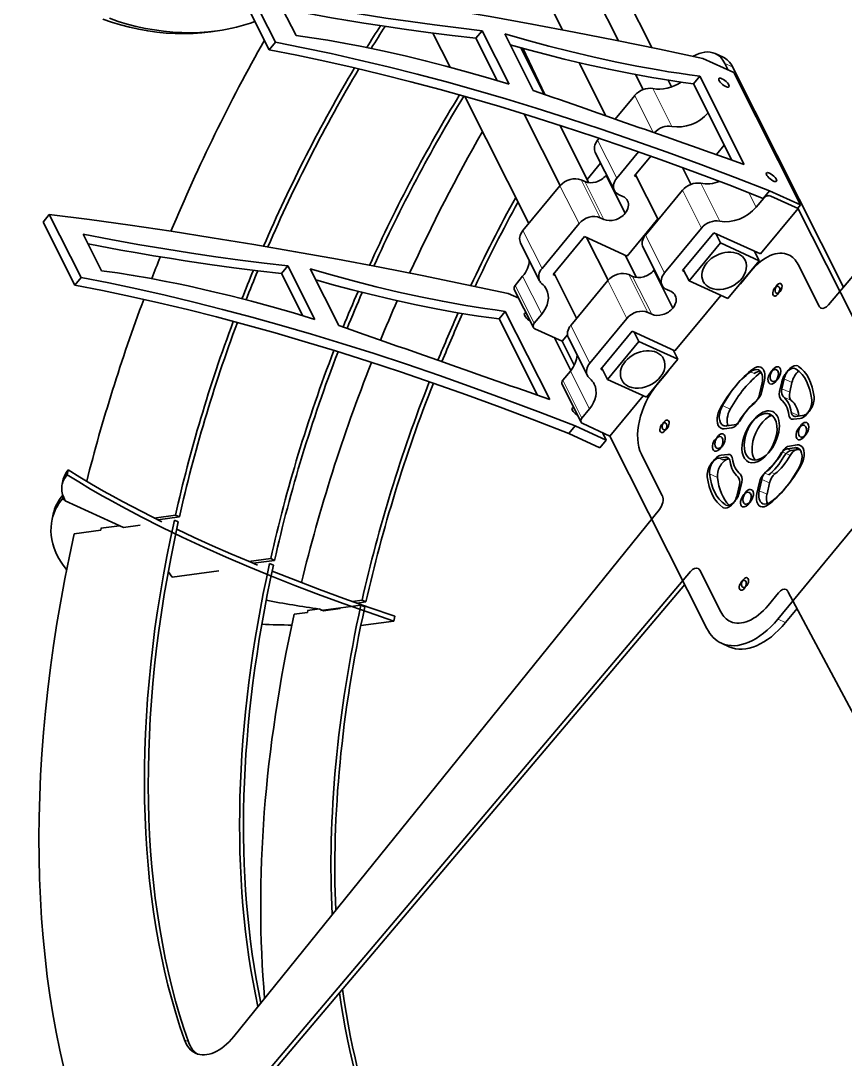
# Model space of a CAD drawing. Extents: x 95 to 1141, y 12 to 831.
# Drawn here: x 210 to 262.4, y 151.6 to 217.7 of the extents above; entities that cross this region are included whole.
import ezdxf

# ---------------------------------------------------------------- set-up
doc = ezdxf.new("R2010")
doc.units = 0

msp = doc.modelspace()

# ---------------------------------------------------------------- linework, layer by layer
at = {"color": 7, "lineweight": 35}
for p, q in [((231.229, 249.711), (248.029, 216.38)), ((229.235, 247.298), (244.467, 217.077)), ((234.723, 246.556), (250.151, 215.948)), ((261.38, 199.581), (288.932, 232.143)), ((250.624, 186.568), (223.555, 153.048)), ((252.611, 182.626), (225.059, 150.065)), ((252.244, 181.788), (225.306, 149.952)), ((258.804, 181.363), (272.072, 156.451))]:
    msp.add_line(p, q, dxfattribs=at)
at = {"color": 7, "lineweight": 35, "ltscale": 0.112246}
for p, q in [((226.207, 216.29), (224.186, 220.299)), ((225.808, 215.807), (223.787, 219.816)), ((213.443, 200.847), (211.422, 204.857)), ((213.842, 201.33), (211.821, 205.339))]:
    msp.add_line(p, q, dxfattribs=at)
at = {"color": 7, "lineweight": 35, "ltscale": 0.065008}
for p, q in [((227.514, 216.718), (226.344, 219.04)), ((215.149, 201.759), (213.979, 204.081))]:
    msp.add_line(p, q, dxfattribs=at)
at = {"color": 7, "lineweight": 35, "ltscale": 0.010733}
msp.add_line((222.086, 216.959), (222.511, 217.018), dxfattribs=at)
at = {"color": 7, "lineweight": 35, "ltscale": 0.060603}
msp.add_line((236.223, 216.871), (237.315, 214.706), dxfattribs=at)
at = {"color": 7, "lineweight": 35, "ltscale": 0.015652}
for p, q in [((239.355, 217.028), (238.956, 216.545)), ((226.207, 216.29), (225.808, 215.807)), ((253.192, 214.133), (252.793, 213.65)), ((211.821, 205.339), (211.422, 204.857)), ((226.99, 202.068), (226.591, 201.585)), ((213.842, 201.33), (213.443, 200.847)), ((240.826, 199.173), (240.428, 198.691)), ((245.262, 191.885), (244.863, 191.403)), ((247.239, 190.983), (246.841, 190.501))]:
    msp.add_line(p, q, dxfattribs=at)
at = {"color": 7, "lineweight": 35, "ltscale": 0.095409}
for p, q in [((241.073, 213.62), (239.355, 217.028)), ((228.708, 198.66), (226.99, 202.068))]:
    msp.add_line(p, q, dxfattribs=at)
at = {"color": 7, "lineweight": 35, "ltscale": 0.101021}
for p, q in [((242.604, 213.226), (240.786, 216.834)), ((230.239, 198.266), (228.42, 201.874))]:
    msp.add_line(p, q, dxfattribs=at)
at = {"color": 7, "lineweight": 35, "ltscale": 0.075415}
for p, q in [((240.314, 213.852), (238.956, 216.545)), ((227.949, 198.892), (226.591, 201.585))]:
    msp.add_line(p, q, dxfattribs=at)
at = {"color": 7, "lineweight": 35, "ltscale": 0.082906}
msp.add_line((241.805, 215.946), (243.297, 212.984), dxfattribs=at)
at = {"color": 7, "lineweight": 35, "ltscale": 0.08138}
msp.add_line((243.332, 212.972), (241.931, 215.911), dxfattribs=at)
at = {"color": 7, "lineweight": 35, "ltscale": 0.013586}
for p, q in [((254.181, 215.569), (254.676, 215.344)), ((254.572, 178.06), (255.066, 177.834))]:
    msp.add_line(p, q, dxfattribs=at)
at = {"color": 7, "lineweight": 35, "ltscale": 0.0946}
msp.add_line((245.518, 214.992), (247.221, 211.613), dxfattribs=at)
at = {"color": 7, "lineweight": 35, "ltscale": 0.054343}
for p, q in [((255.361, 214.363), (253.383, 215.265)), ((257.627, 206.845), (259.605, 205.943)), ((245.262, 191.885), (247.239, 190.983)), ((244.863, 191.403), (246.841, 190.501))]:
    msp.add_line(p, q, dxfattribs=at)
at = {"color": 7, "lineweight": 13, "ltscale": 0.013586}
for p, q in [((254.793, 214.949), (255.287, 214.723)), ((258.422, 194.249), (258.917, 194.023)), ((258.522, 193.73), (259.017, 193.504)), ((254.64, 193.175), (255.135, 192.95)), ((259.012, 192.758), (259.506, 192.533)), ((253.821, 188.828), (254.315, 188.602)), ((257.137, 188.48), (257.632, 188.255)), ((256.977, 187.762), (257.472, 187.537)), ((258.161, 179.602), (258.656, 179.377))]:
    msp.add_line(p, q, dxfattribs=at)
at = {"color": 7, "lineweight": 35, "ltscale": 0.011884}
msp.add_line((255.007, 214.524), (254.793, 214.949), dxfattribs=at)
at = {"color": 7, "lineweight": 35, "ltscale": 0.392001}
msp.add_line((262.345, 200.721), (255.287, 214.723), dxfattribs=at)
at = {"color": 7, "lineweight": 35, "ltscale": 0.026666}
msp.add_line((249.11, 214.234), (249.591, 213.282), dxfattribs=at)
at = {"color": 7, "lineweight": 35, "ltscale": 0.157145}
msp.add_line((256.021, 208.52), (253.192, 214.133), dxfattribs=at)
at = {"color": 7, "lineweight": 35, "ltscale": 0.235717}
msp.add_line((259.605, 205.943), (255.361, 214.363), dxfattribs=at)
at = {"color": 7, "lineweight": 35, "ltscale": 0.011827}
msp.add_line((251.194, 213.878), (251.407, 213.456), dxfattribs=at)
at = {"color": 7, "lineweight": 35, "ltscale": 0.000924492}
msp.add_line((251.235, 213.872), (251.212, 213.843), dxfattribs=at)
at = {"color": 7, "lineweight": 35, "ltscale": 0.135923}
for p, q in [((255.24, 208.795), (252.793, 213.65)), ((242.875, 193.836), (240.428, 198.691))]:
    msp.add_line(p, q, dxfattribs=at)
at = {"color": 7, "lineweight": 35, "ltscale": 0.226258}
msp.add_line((238.253, 212.845), (242.326, 204.764), dxfattribs=at)
at = {"color": 7, "lineweight": 35, "ltscale": 0.048635}
msp.add_line((247.815, 211.404), (249.055, 212.904), dxfattribs=at)
at = {"color": 7, "lineweight": 13, "ltscale": 0.065761}
msp.add_line((249.055, 212.904), (250.238, 210.555), dxfattribs=at)
at = {"color": 7, "lineweight": 13, "ltscale": 0.067348}
for p, q in [((250.215, 213.347), (251.427, 210.941)), ((245.641, 207.538), (246.853, 205.133)), ((245.888, 207.426), (247.101, 205.02)), ((252.093, 206.876), (253.305, 204.471)), ((253.253, 207.319), (254.465, 204.914)), ((241.949, 204.308), (243.162, 201.902)), ((248.679, 201.511), (249.891, 199.105)), ((247.343, 201.131), (248.556, 198.725)), ((248.926, 201.398), (250.139, 198.993)), ((241.449, 200.82), (242.661, 198.414)), ((244.987, 198.28), (246.2, 195.875)), ((244.968, 195.374), (246.18, 192.969)), ((244.487, 194.792), (245.699, 192.387))]:
    msp.add_line(p, q, dxfattribs=at)
at = {"color": 7, "lineweight": 35, "ltscale": 0.127438}
msp.add_line((242.026, 211.728), (244.321, 207.176), dxfattribs=at)
at = {"color": 7, "lineweight": 35, "ltscale": 0.102348}
msp.add_line((244.29, 211.014), (246.133, 207.358), dxfattribs=at)
at = {"color": 7, "lineweight": 35, "ltscale": 0.004212}
msp.add_line((246.699, 210.054), (246.806, 210.184), dxfattribs=at)
at = {"color": 7, "lineweight": 13, "ltscale": 0.067347}
for p, q in [((246.699, 210.054), (247.911, 207.648)), ((244.305, 207.158), (245.518, 204.753)), ((249.737, 204.026), (250.949, 201.621)), ((241.93, 201.402), (243.142, 198.996))]:
    msp.add_line(p, q, dxfattribs=at)
at = {"color": 7, "lineweight": 35, "ltscale": 0.019786}
msp.add_line((254.253, 209.143), (254.757, 209.753), dxfattribs=at)
at = {"color": 7, "lineweight": 35, "ltscale": 0.067347}
for p, q in [((246.552, 209.271), (247.764, 206.865)), ((247.233, 207.817), (248.445, 205.411)), ((250.271, 201.789), (251.483, 199.384)), ((244.436, 194.529), (245.649, 192.124))]:
    msp.add_line(p, q, dxfattribs=at)
at = {"color": 7, "lineweight": 35, "ltscale": 0.05438}
msp.add_line((247.911, 207.648), (249.297, 209.325), dxfattribs=at)
at = {"color": 7, "lineweight": 35, "ltscale": 0.040622}
msp.add_line((250.087, 209.045), (249.052, 207.792), dxfattribs=at)
at = {"color": 7, "lineweight": 35, "ltscale": 0.033707}
msp.add_line((246.026, 207.57), (246.885, 208.609), dxfattribs=at)
at = {"color": 7, "lineweight": 35, "ltscale": 0.029809}
msp.add_line((252.092, 208.319), (252.629, 207.254), dxfattribs=at)
at = {"color": 7, "lineweight": 35, "ltscale": 0.006793}
for p, q in [((245.641, 207.538), (245.888, 207.426)), ((248.059, 206.591), (248.306, 206.479)), ((246.853, 205.133), (247.101, 205.02)), ((248.679, 201.511), (248.926, 201.398)), ((251.097, 200.564), (251.344, 200.451)), ((249.891, 199.105), (250.139, 198.993)), ((219.778, 185.896), (220.025, 185.783)), ((219.847, 186.209), (220.095, 186.096)), ((225.835, 183.135), (226.082, 183.022)), ((225.905, 183.447), (226.152, 183.334)), ((231.645, 180.486), (231.892, 180.373)), ((231.715, 180.798), (231.962, 180.686)), ((229.266, 180.125), (229.019, 180.238))]:
    msp.add_line(p, q, dxfattribs=at)
at = {"color": 7, "lineweight": 35, "ltscale": 0.003396}
for p, q in [((249.175, 207.736), (249.052, 207.792)), ((243.866, 201.519), (243.99, 201.463)), ((252.213, 201.709), (252.09, 201.765)), ((246.904, 195.492), (247.028, 195.435))]:
    msp.add_line(p, q, dxfattribs=at)
at = {"color": 7, "lineweight": 35, "ltscale": 0.079913}
for p, q in [((249.111, 207.864), (250.549, 205.01)), ((243.925, 201.591), (245.364, 198.736))]:
    msp.add_line(p, q, dxfattribs=at)
at = {"color": 7, "lineweight": 35, "ltscale": 0.000402785}
msp.add_line((254.438, 207.443), (254.445, 207.428), dxfattribs=at)
at = {"color": 7, "lineweight": 35, "ltscale": 0.092447}
for p, q in [((244.305, 207.158), (241.949, 204.308)), ((245.518, 204.753), (243.162, 201.902)), ((250.949, 201.621), (253.305, 204.471)), ((247.343, 201.131), (244.987, 198.28)), ((248.556, 198.725), (246.2, 195.875))]:
    msp.add_line(p, q, dxfattribs=at)
at = {"color": 7, "lineweight": 35, "ltscale": 0.092448}
msp.add_line((249.737, 204.026), (252.093, 206.876), dxfattribs=at)
at = {"color": 7, "lineweight": 35, "ltscale": 0.015653}
msp.add_line((257.627, 206.845), (257.228, 206.362), dxfattribs=at)
at = {"color": 7, "lineweight": 13, "ltscale": 0.025698}
msp.add_line((256.323, 206.717), (256.786, 205.799), dxfattribs=at)
at = {"color": 7, "lineweight": 35, "ltscale": 0.018878}
for p, q in [((257.267, 206.381), (256.786, 205.799)), ((241.449, 200.82), (241.93, 201.402)), ((242.661, 198.414), (243.142, 198.996)), ((244.487, 194.792), (244.968, 195.374)), ((245.699, 192.387), (246.18, 192.969))]:
    msp.add_line(p, q, dxfattribs=at)
at = {"color": 7, "lineweight": 35, "ltscale": 0.04755}
for p, q in [((259.444, 205.721), (257.714, 206.51)), ((244.44, 197.271), (242.709, 198.06)), ((247.478, 191.244), (245.747, 192.033))]:
    msp.add_line(p, q, dxfattribs=at)
at = {"color": 7, "lineweight": 35, "ltscale": 0.093913}
msp.add_line((257.051, 202.825), (259.444, 205.721), dxfattribs=at)
at = {"color": 7, "lineweight": 35, "ltscale": 0.006647}
msp.add_line((259.605, 205.943), (259.435, 205.738), dxfattribs=at)
at = {"color": 7, "lineweight": 35, "ltscale": 0.000492692}
msp.add_line((259.435, 205.738), (259.444, 205.721), dxfattribs=at)
at = {"color": 7, "lineweight": 35, "ltscale": 0.343542}
msp.add_line((265.62, 193.467), (259.435, 205.738), dxfattribs=at)
at = {"color": 7, "lineweight": 35, "ltscale": 0.01387}
msp.add_line((250.529, 205.05), (250.176, 204.622), dxfattribs=at)
at = {"color": 7, "lineweight": 35, "ltscale": 0.062609}
for p, q in [((248.58, 202.692), (250.176, 204.622)), ((251.618, 196.665), (253.214, 198.595))]:
    msp.add_line(p, q, dxfattribs=at)
at = {"color": 7, "lineweight": 35, "ltscale": 0.078261}
for p, q in [((254.084, 204.178), (252.09, 201.765)), ((243.866, 201.519), (245.861, 203.932)), ((252.515, 201.109), (254.51, 203.522)), ((256.982, 202.395), (254.988, 199.982)), ((246.904, 195.492), (248.899, 197.904)), ((247.33, 194.836), (249.324, 197.249)), ((251.797, 196.122), (249.802, 193.709))]:
    msp.add_line(p, q, dxfattribs=at)
at = {"color": 7, "lineweight": 35, "ltscale": 0.081515}
msp.add_line((254.084, 204.178), (257.051, 202.825), dxfattribs=at)
at = {"color": 7, "lineweight": 35, "ltscale": 0.067348}
for p, q in [((241.798, 203.52), (243.011, 201.114)), ((249.59, 203.243), (250.802, 200.838)), ((241.398, 200.557), (242.611, 198.151)), ((244.836, 197.492), (246.049, 195.087))]:
    msp.add_line(p, q, dxfattribs=at)
at = {"color": 7, "lineweight": 35, "ltscale": 0.074722}
for p, q in [((248.58, 202.692), (245.861, 203.932)), ((251.618, 196.665), (248.899, 197.904))]:
    msp.add_line(p, q, dxfattribs=at)
at = {"color": 7, "lineweight": 35, "ltscale": 0.076343}
msp.add_line((245.984, 203.876), (247.359, 201.149), dxfattribs=at)
at = {"color": 7, "lineweight": 35, "ltscale": 0.016779}
for p, q in [((254.208, 204.122), (254.51, 203.522)), ((249.022, 197.848), (249.324, 197.249)), ((251.495, 196.721), (251.797, 196.122))]:
    msp.add_line(p, q, dxfattribs=at)
at = {"color": 7, "lineweight": 35, "ltscale": 0.067929}
for p, q in [((256.982, 202.395), (254.51, 203.522)), ((252.515, 201.109), (254.988, 199.982)), ((251.797, 196.122), (249.324, 197.249)), ((247.33, 194.836), (249.802, 193.709))]:
    msp.add_line(p, q, dxfattribs=at)
at = {"color": 7, "lineweight": 35, "ltscale": 0.016778}
msp.add_line((256.68, 202.994), (256.982, 202.395), dxfattribs=at)
at = {"color": 7, "lineweight": 35, "ltscale": 0.039687}
msp.add_line((248.457, 202.748), (249.171, 201.331), dxfattribs=at)
at = {"color": 7, "lineweight": 35, "ltscale": 0.073906}
for p, q in [((260.786, 199.508), (259.455, 202.147)), ((250.814, 187.443), (249.483, 190.083)), ((253.205, 182.7), (254.535, 180.06))]:
    msp.add_line(p, q, dxfattribs=at)
at = {"color": 7, "lineweight": 35, "ltscale": 0.02036}
for p, q in [((252.149, 201.837), (252.515, 201.109)), ((246.963, 195.563), (247.33, 194.836))]:
    msp.add_line(p, q, dxfattribs=at)
at = {"color": 7, "lineweight": 35, "ltscale": 0.026164}
for p, q in [((255.784, 200.933), (256.45, 201.739)), ((251.134, 195.307), (250.467, 194.501)), ((258.207, 181.275), (257.54, 180.468))]:
    msp.add_line(p, q, dxfattribs=at)
at = {"color": 7, "lineweight": 35, "ltscale": 0.018109}
msp.add_line((241.677, 200.004), (241.018, 200.305), dxfattribs=at)
at = {"color": 7, "lineweight": 35, "ltscale": 0.051734}
msp.add_line((254.532, 200.19), (253.214, 198.595), dxfattribs=at)
at = {"color": 7, "lineweight": 35, "ltscale": 0.157144}
msp.add_line((243.656, 193.56), (240.826, 199.173), dxfattribs=at)
at = {"color": 7, "lineweight": 35, "ltscale": 0.01335}
msp.add_line((244.78, 197.683), (244.44, 197.271), dxfattribs=at)
at = {"color": 7, "lineweight": 35, "ltscale": 0.057972}
msp.add_line((245.004, 195.419), (243.96, 197.49), dxfattribs=at)
at = {"color": 7, "lineweight": 35, "ltscale": 0.042852}
msp.add_line((245.211, 195.74), (244.44, 197.271), dxfattribs=at)
at = {"color": 7, "lineweight": 13, "ltscale": 0.006793}
for p, q in [((256.414, 195.324), (256.661, 195.211)), ((259.237, 190.499), (259.484, 190.387)), ((254.402, 189.842), (254.649, 189.73)), ((257.335, 188.886), (257.582, 188.773))]:
    msp.add_line(p, q, dxfattribs=at)
at = {"color": 7, "lineweight": 13, "ltscale": 0.004114}
msp.add_line((256.905, 195.341), (257.055, 195.273), dxfattribs=at)
at = {"color": 7, "lineweight": 35, "ltscale": 0.018397}
for p, q in [((257.16, 194.619), (257, 193.901)), ((257.307, 194.794), (257.147, 194.076)), ((256.99, 188.306), (256.83, 187.588)), ((256.977, 187.762), (257.137, 188.48)), ((257.472, 187.537), (257.632, 188.255))]:
    msp.add_line(p, q, dxfattribs=at)
at = {"color": 7, "lineweight": 35, "ltscale": 0.015936}
for p, q in [((258.275, 194.074), (258.414, 194.697)), ((258.422, 194.249), (258.561, 194.871)), ((258.917, 194.023), (259.055, 194.646)), ((255.862, 188.307), (255.724, 187.685)), ((255.715, 188.133), (255.577, 187.511))]:
    msp.add_line(p, q, dxfattribs=at)
at = {"color": 7, "lineweight": 13, "ltscale": 0.013585}
for p, q in [((258.561, 194.871), (259.055, 194.646)), ((258.449, 190.229), (258.943, 190.004))]:
    msp.add_line(p, q, dxfattribs=at)
at = {"color": 7, "lineweight": 35, "ltscale": 0.083039}
msp.add_line((249.594, 193.804), (247.478, 191.244), dxfattribs=at)
at = {"color": 7, "lineweight": 35, "ltscale": 0.010678}
for p, q in [((259.589, 192.365), (259.166, 192.307)), ((259.736, 192.539), (259.313, 192.482)), ((254.402, 189.842), (254.825, 189.9)), ((254.548, 190.017), (254.972, 190.074))]:
    msp.add_line(p, q, dxfattribs=at)
at = {"color": 7, "lineweight": 35, "ltscale": 0.012326}
for p, q in [((255.242, 191.774), (254.754, 191.708)), ((255.389, 191.949), (254.901, 191.882)), ((258.895, 190.607), (259.384, 190.674)), ((259.484, 190.387), (258.996, 190.32))]:
    msp.add_line(p, q, dxfattribs=at)
at = {"color": 7, "lineweight": 35, "ltscale": 0.013402}
msp.add_line((247.239, 190.983), (246.998, 191.462), dxfattribs=at)
at = {"color": 7, "lineweight": 35, "ltscale": 0.34305}
msp.add_line((253.654, 178.99), (247.478, 191.244), dxfattribs=at)
at = {"color": 7, "lineweight": 35, "ltscale": 0.012327}
msp.add_line((259.237, 190.499), (258.748, 190.433), dxfattribs=at)
at = {"color": 7, "lineweight": 13, "ltscale": 0.006794}
msp.add_line((258.748, 190.433), (258.996, 190.32), dxfattribs=at)
at = {"color": 7, "lineweight": 35, "ltscale": 0.010579}
msp.add_line((254.649, 189.73), (255.068, 189.787), dxfattribs=at)
at = {"color": 7, "lineweight": 13, "ltscale": 0.00662}
msp.add_line((254.825, 189.9), (255.066, 189.79), dxfattribs=at)
at = {"color": 7, "lineweight": 35, "ltscale": 0.008}
for p, q in [((212.953, 188.774), (213.023, 189.086)), ((212.641, 188.181), (212.711, 188.494))]:
    msp.add_line(p, q, dxfattribs=at)
at = {"color": 7, "lineweight": 13, "ltscale": 0.005783}
msp.add_line((257.766, 188.931), (257.977, 188.835), dxfattribs=at)
at = {"color": 7, "lineweight": 35, "ltscale": 0.004661}
msp.add_line((212.663, 187.238), (212.703, 187.42), dxfattribs=at)
at = {"color": 7, "lineweight": 35, "ltscale": 0.004017}
msp.add_line((212.809, 187.172), (212.663, 187.238), dxfattribs=at)
at = {"color": 7, "lineweight": 35, "ltscale": 0.101893}
msp.add_line((216.549, 185.42), (212.84, 187.111), dxfattribs=at)
at = {"color": 7, "lineweight": 13, "ltscale": 0.002537}
msp.add_line((254.803, 186.88), (254.895, 186.838), dxfattribs=at)
at = {"color": 7, "lineweight": 35, "ltscale": 0.117391}
for p in [(264.144, 186.841), (258.161, 179.602)]:
    msp.add_line(p, (261.153, 183.222), dxfattribs=at)
at = {"color": 7, "lineweight": 35, "ltscale": 0.008001}
for p, q in [((211.997, 185.949), (212.067, 186.262)), ((233.737, 179.47), (233.806, 179.783))]:
    msp.add_line(p, q, dxfattribs=at)
at = {"color": 7, "lineweight": 35, "ltscale": 0.034063}
msp.add_line((218.497, 186.025), (219.847, 186.209), dxfattribs=at)
at = {"color": 7, "lineweight": 35, "ltscale": 0.034516}
msp.add_line((218.727, 185.91), (220.095, 186.096), dxfattribs=at)
at = {"color": 7, "lineweight": 35, "ltscale": 0.042885}
msp.add_line((213.404, 185.03), (215.103, 185.261), dxfattribs=at)
at = {"color": 7, "lineweight": 35, "ltscale": 0.030176}
msp.add_line((215.097, 185.374), (216.293, 185.537), dxfattribs=at)
at = {"color": 7, "lineweight": 35, "ltscale": 0.000792771}
msp.add_line((215.126, 185.361), (215.097, 185.374), dxfattribs=at)
at = {"color": 7, "lineweight": 35, "ltscale": 0.003015}
for p, q in [((215.103, 185.261), (215.13, 185.379)), ((228.272, 180.142), (228.246, 180.024))]:
    msp.add_line(p, q, dxfattribs=at)
at = {"color": 7, "lineweight": 35, "ltscale": 0.026803}
for p, q in [((217.611, 185.565), (216.549, 185.42)), ((230.328, 180.27), (229.266, 180.125))]:
    msp.add_line(p, q, dxfattribs=at)
at = {"color": 7, "lineweight": 35, "ltscale": 0.034916}
msp.add_line((224.521, 183.259), (225.905, 183.447), dxfattribs=at)
at = {"color": 7, "lineweight": 35, "ltscale": 0.034493}
msp.add_line((224.785, 183.149), (226.152, 183.334), dxfattribs=at)
at = {"color": 7, "lineweight": 35, "ltscale": 0.011061}
msp.add_line((219.631, 182.255), (219.388, 182.624), dxfattribs=at)
at = {"color": 7, "lineweight": 35, "ltscale": 0.075049}
msp.add_line((222.606, 182.659), (219.631, 182.255), dxfattribs=at)
at = {"color": 7, "lineweight": 35, "ltscale": 0.064328}
msp.add_line((231.645, 180.486), (229.095, 180.14), dxfattribs=at)
at = {"color": 7, "lineweight": 35, "ltscale": 0.015342}
msp.add_line((231.715, 180.798), (231.107, 180.716), dxfattribs=at)
at = {"color": 7, "lineweight": 35, "ltscale": 0.014059}
msp.add_line((231.962, 180.686), (231.405, 180.61), dxfattribs=at)
at = {"color": 7, "lineweight": 35, "ltscale": 0.021453}
msp.add_line((227.396, 179.909), (228.246, 180.024), dxfattribs=at)
at = {"color": 7, "lineweight": 35, "ltscale": 0.019212}
msp.add_line((228.238, 180.137), (229, 180.241), dxfattribs=at)
at = {"color": 7, "lineweight": 35, "ltscale": 0.000815313}
msp.add_line((228.268, 180.124), (228.238, 180.137), dxfattribs=at)
at = {"color": 7, "lineweight": 35, "ltscale": 0.00148}
msp.add_line((229.095, 180.14), (229.108, 180.197), dxfattribs=at)
at = {"color": 7, "lineweight": 35, "ltscale": 0.028792}
msp.add_line((258.656, 179.377), (259.389, 180.265), dxfattribs=at)
at = {"color": 7, "lineweight": 35, "ltscale": 0.052932}
msp.add_line((233.737, 179.47), (231.638, 179.185), dxfattribs=at)
at = {"color": 7, "lineweight": 13, "ltscale": 0.006792}
msp.add_line((220.42, 152.823), (220.667, 152.71), dxfattribs=at)
at = {"color": 7, "lineweight": 35}
for points in [[(253.383, 215.265), (250.637, 215.847), (247.912, 216.404), (245.206, 216.936), (242.521, 217.443), (239.855, 217.924), (237.193, 218.384), (234.551, 218.818), (231.929, 219.226), (229.328, 219.609), (226.747, 219.967), (224.186, 220.299)], [(239.355, 217.028), (237.849, 217.201), (236.327, 217.392), (234.79, 217.603), (233.237, 217.832), (231.541, 218.101), (229.827, 218.392), (228.094, 218.705), (226.344, 219.04)], [(238.956, 216.545), (237.45, 216.718), (235.928, 216.91), (234.391, 217.12), (232.838, 217.349), (231.826, 217.507), (230.808, 217.674), (229.779, 217.848), (228.743, 218.031), (226.657, 218.419)], [(222.086, 216.959), (221.529, 216.894), (220.966, 216.854), (220.397, 216.839), (219.823, 216.847), (219.246, 216.88), (218.667, 216.936), (218.088, 217.015), (217.508, 217.118), (216.93, 217.244), (216.354, 217.393), (215.783, 217.564), (215.217, 217.758)], [(222.511, 217.018), (221.954, 216.953), (221.391, 216.913), (220.822, 216.898), (220.248, 216.906), (219.672, 216.939), (219.093, 216.995), (218.513, 217.074), (217.933, 217.177), (217.355, 217.303), (216.779, 217.452), (216.208, 217.623), (215.642, 217.817)], [(241.073, 213.62), (239.71, 214.031), (238.367, 214.417), (237.042, 214.779), (235.736, 215.115), (234.45, 215.426), (233.014, 215.749), (232.305, 215.898), (231.603, 216.039), (230.56, 216.236), (229.531, 216.415), (228.516, 216.576), (227.514, 216.718)], [(253.192, 214.133), (252.54, 214.221), (251.882, 214.317), (251.217, 214.42), (250.547, 214.532), (249.189, 214.777), (247.808, 215.054), (246.403, 215.362), (244.975, 215.701), (243.6, 216.051), (242.203, 216.429), (240.786, 216.834)], [(257.627, 206.845), (255.439, 207.696), (253.273, 208.513), (251.131, 209.296), (249.012, 210.047), (246.916, 210.763), (244.843, 211.447), (242.793, 212.097), (240.867, 212.683), (238.961, 213.24), (237.077, 213.766), (235.213, 214.262), (233.371, 214.728), (231.549, 215.163), (229.747, 215.569), (227.967, 215.944), (226.207, 216.29)], [(252.793, 213.65), (252.141, 213.738), (251.483, 213.834), (250.818, 213.938), (250.148, 214.049), (248.79, 214.295), (247.409, 214.572), (246.004, 214.88), (244.576, 215.218), (243.445, 215.505), (242.299, 215.81), (241.139, 216.134)], [(257.228, 206.362), (255.04, 207.213), (252.874, 208.03), (250.732, 208.814), (248.613, 209.564), (246.517, 210.281), (244.444, 210.964), (242.394, 211.614), (240.468, 212.201), (238.563, 212.757), (236.678, 213.283), (234.815, 213.779), (232.972, 214.245), (231.15, 214.681), (229.348, 215.086), (227.568, 215.462), (225.808, 215.807)], [(241.018, 200.305), (238.272, 200.887), (235.546, 201.444), (232.841, 201.976), (230.155, 202.483), (227.49, 202.964), (224.828, 203.424), (222.185, 203.858), (219.564, 204.266), (216.962, 204.649), (214.381, 205.007), (211.821, 205.339)], [(226.99, 202.068), (225.483, 202.241), (223.962, 202.432), (222.424, 202.643), (220.872, 202.872), (219.176, 203.141), (217.461, 203.432), (215.729, 203.745), (213.979, 204.081)], [(226.591, 201.585), (225.085, 201.758), (223.563, 201.95), (222.026, 202.16), (220.473, 202.389), (219.461, 202.548), (218.443, 202.714), (217.414, 202.888), (216.378, 203.071), (214.292, 203.459)], [(228.708, 198.66), (227.345, 199.071), (226.002, 199.458), (224.677, 199.819), (223.371, 200.155), (222.084, 200.466), (220.649, 200.789), (219.94, 200.938), (219.237, 201.08), (218.195, 201.276), (217.166, 201.455), (216.151, 201.616), (215.149, 201.759)], [(240.826, 199.173), (240.174, 199.261), (239.517, 199.357), (238.852, 199.46), (238.181, 199.572), (236.824, 199.818), (235.442, 200.094), (234.038, 200.402), (232.61, 200.741), (231.234, 201.091), (229.838, 201.469), (228.42, 201.874)], [(244.863, 191.403), (242.674, 192.253), (240.509, 193.07), (238.367, 193.854), (236.248, 194.604), (234.152, 195.321), (232.078, 196.004), (230.028, 196.654), (228.102, 197.241), (226.197, 197.797), (224.313, 198.323), (222.449, 198.819), (220.606, 199.285), (218.784, 199.721), (216.983, 200.127), (215.203, 200.502), (213.443, 200.847)], [(245.262, 191.885), (243.073, 192.736), (240.908, 193.553), (238.766, 194.337), (236.647, 195.087), (234.55, 195.804), (232.477, 196.487), (230.427, 197.137), (228.501, 197.724), (226.596, 198.28), (224.712, 198.806), (222.848, 199.302), (221.005, 199.768), (219.183, 200.204), (217.382, 200.609), (215.602, 200.985), (213.842, 201.33)], [(240.428, 198.691), (239.776, 198.779), (239.118, 198.874), (238.453, 198.978), (237.782, 199.089), (236.425, 199.335), (235.044, 199.612), (233.639, 199.92), (232.211, 200.259), (231.079, 200.545), (229.934, 200.85), (228.774, 201.174)], [(212.711, 188.494), (212.757, 188.649), (212.824, 188.799), (212.913, 188.945), (213.023, 189.086)], [(218.973, 185.787), (217.7, 186.433), (216.468, 187.086), (215.868, 187.415), (215.278, 187.745), (214.508, 188.189), (213.756, 188.636), (213.023, 189.086)], [(212.641, 188.181), (212.687, 188.336), (212.754, 188.487), (212.843, 188.633), (212.953, 188.774)], [(233.737, 179.47), (232.102, 180.028), (230.507, 180.593), (228.951, 181.164), (227.435, 181.742), (225.957, 182.327), (224.518, 182.918), (223.064, 183.54), (221.652, 184.169), (220.283, 184.806), (218.955, 185.449), (217.67, 186.1), (216.428, 186.757), (215.822, 187.089), (215.227, 187.422), (214.45, 187.87), (213.693, 188.32), (212.953, 188.774)], [(212.84, 187.111), (212.741, 187.322), (212.669, 187.527), (212.645, 187.628), (212.627, 187.726), (212.614, 187.856), (212.614, 187.982), (212.627, 188.106), (212.641, 188.181)], [(212.926, 182.747), (212.711, 183.018), (212.525, 183.29), (212.368, 183.564), (212.237, 183.836), (212.131, 184.107), (212.048, 184.375), (211.985, 184.653), (211.945, 184.926), (211.927, 185.193), (211.93, 185.453), (211.954, 185.705), (211.997, 185.949)], [(225.069, 183.031), (224.588, 183.231), (223.378, 183.746), (222.198, 184.267), (221.046, 184.792), (219.924, 185.322)], [(233.806, 179.783), (232.166, 180.343), (230.566, 180.909), (229.005, 181.483), (227.483, 182.063), (226.001, 182.65)]]:
    msp.add_lwpolyline(points, dxfattribs=at)
for centre, radius, start, end in [((-1027.248, -3428.556), 3856.825, 70.565642, 70.776859), ((-1039.613, -3443.516), 3856.825, 70.565642, 70.776859), ((238.229, 247.163), 67.556, 259.24352, 262.16436), ((228.38, 254.415), 75.209, 267.68244, 269.13512)]:
    msp.add_arc(centre, radius, start, end, dxfattribs=at)
for centre, major_axis, ratio, start_param, end_param in [((214.121, 237.499), (13.167, -18.634), 0.667382, 5.950869, 6.106588), ((256.995, 191.104), (-24.198, -53.078), 0.579254, 4.472253, 4.500763), ((257.243, 190.991), (-24.198, -53.078), 0.579254, 4.470831, 4.499632), ((256.995, 191.104), (-28.346, -62.177), 0.579254, 4.565974, 4.764412), ((252.799, 212.536), (-1.383, -3.033), 0.579254, 3.141612, 3.822397), ((252.799, 212.536), (-1.383, -3.033), 0.579254, 2.706525, 3.141612), ((268.863, 185.693), (-26.963, -59.144), 0.579254, 4.465597, 4.467092), ((253.293, 212.311), (-1.383, -3.033), 0.579254, 2.706525, 3.141612), ((256.995, 191.104), (-24.198, -53.078), 0.579254, 4.52706, 4.746193), ((257.243, 190.991), (-24.198, -53.078), 0.579254, 4.526088, 4.744971), ((249.796, 212.566), (-0.893, -0.45), 0.739209, 3.901044, 5.247728), ((251.052, 214.909), (-1.786, -0.9), 0.739209, 0.759451, 1.738757), ((254.731, 213.724), (-0.321, 0.265), 0.343562, 6.283159, 9.424752), ((254.731, 213.724), (-0.321, 0.265), 0.343562, 5.377057, 6.283159), ((254.731, 213.724), (-0.321, 0.265), 0.343562, 3.141566, 5.377057), ((263.053, 188.343), (-24.198, -53.078), 0.579254, 4.505995, 4.717261), ((263.3, 188.23), (-24.198, -53.078), 0.579254, 4.505249, 4.716128), ((252.264, 212.503), (-1.786, -0.9), 0.739209, 0.759451, 2.08777), ((251.009, 210.16), (-0.893, -0.45), 0.739209, 3.901044, 5.197851), ((268.863, 185.693), (-26.963, -59.144), 0.579254, 4.551059, 4.707428), ((247.445, 209.721), (-0.893, -0.45), 0.739209, 5.255192, 6.283231), ((245.042, 206.815), (-0.893, -0.45), 0.739209, 3.676931, 5.240263), ((246.486, 208.15), (-0.893, -0.45), 0.739209, 0.535339, 2.113646), ((246.495, 208.16), (-0.893, -0.45), 0.739209, 2.098624, 2.15332), ((248.657, 207.315), (-0.893, -0.45), 0.739209, 5.255192, 6.283231), ((254.09, 208.881), (-1.786, -0.9), 0.739209, 0.759451, 1.410052), ((257.762, 207.71), (-0.321, 0.265), 0.343562, 6.283159, 9.424752), ((257.762, 207.71), (-0.321, 0.265), 0.343562, 5.377057, 6.283159), ((257.762, 207.71), (-0.321, 0.265), 0.343562, 3.141566, 5.377057), ((258.096, 207.262), (0.321, -0.265), 0.343562, 3.141566, 3.168819), ((248.657, 207.315), (-0.893, -0.45), 0.739209, 0.000046, 0.535339), ((252.834, 206.538), (-0.893, -0.45), 0.739209, 3.901044, 5.247728), ((268.863, 185.693), (-24.198, -53.078), 0.579254, 4.5833, 4.691557), ((269.11, 185.581), (-24.198, -53.078), 0.579254, 4.586857, 4.690507), ((247.708, 205.755), (-0.893, -0.45), 0.739209, 3.141637, 3.676931), ((247.708, 205.755), (-0.893, -0.45), 0.739209, 2.098624, 3.141637), ((257.514, 206.268), (-0.298, -0.15), 0.739209, 3.676931, 5.247728), ((255.302, 206.475), (-1.786, -0.9), 0.739209, 0.759451, 2.106135), ((246.255, 204.409), (-0.893, -0.45), 0.739209, 3.676931, 5.240263), ((247.699, 205.744), (-0.893, -0.45), 0.739209, 0.535339, 2.113646), ((254.047, 204.133), (-0.893, -0.45), 0.739209, 3.901044, 5.247728), ((242.691, 203.97), (-0.893, -0.45), 0.739209, 5.247728, 6.283151), ((250.483, 203.693), (-0.893, -0.45), 0.739209, 5.255192, 6.283231), ((254.749, 201.752), (-1.331, -0.671), 0.739209, 3.141619, 6.283212), ((257.461, 199.735), (-1.383, -3.033), 0.579254, 3.141612, 4.277321), ((256.995, 191.104), (-28.346, -62.177), 0.579254, 4.790195, 4.812125), ((240.446, 202.078), (-1.786, -0.9), 0.739209, 2.106135, 2.759717), ((254.749, 201.752), (-1.331, -0.671), 0.739209, 0.535339, 3.141619), ((257.461, 199.735), (-1.383, -3.033), 0.579254, 2.706525, 3.141612), ((256.995, 191.104), (-24.198, -53.078), 0.579254, 4.774623, 4.80824), ((257.243, 190.991), (-24.198, -53.078), 0.579254, 4.77316, 4.807427), ((243.904, 201.564), (-0.893, -0.45), 0.739209, 5.247728, 6.283151), ((248.081, 200.787), (-0.893, -0.45), 0.739209, 3.676931, 5.240263), ((249.524, 202.122), (-0.893, -0.45), 0.739209, 0.535339, 2.113646), ((249.533, 202.133), (-0.893, -0.45), 0.739209, 2.098624, 2.15332), ((251.695, 201.288), (-0.893, -0.45), 0.739209, 5.255192, 6.283231), ((243.904, 201.564), (-0.893, -0.45), 0.739209, 6.283151, 6.594412), ((241.659, 199.672), (-1.786, -0.9), 0.739209, 3.141558, 3.452819), ((251.695, 201.288), (-0.893, -0.45), 0.739209, 0.000046, 0.535339), ((254.749, 201.752), (-1.331, -0.671), 0.739209, 0.000026, 0.535339), ((255.582, 201.334), (-0.277, -0.607), 0.579254, 0.938086, 1.135728), ((258.206, 200.633), (-0.138, -0.303), 0.579254, 3.491923, 6.283199), ((258.206, 200.633), (-0.138, -0.303), 0.579254, 0.000014, 3.141606), ((258.206, 200.633), (-0.138, -0.303), 0.579254, 3.141606, 3.491923), ((263.053, 188.343), (-24.198, -53.078), 0.579254, 4.74826, 4.790573), ((263.3, 188.23), (-24.198, -53.078), 0.579254, 4.747418, 4.790144), ((241.696, 200.707), (-0.298, -0.15), 0.739209, 5.247728, 6.283231), ((241.659, 199.672), (-1.786, -0.9), 0.739209, 2.106135, 3.141558), ((250.746, 199.727), (-0.893, -0.45), 0.739209, 3.141637, 3.676931), ((250.746, 199.727), (-0.893, -0.45), 0.739209, 2.098624, 3.141637), ((258.059, 200.458), (-0.138, -0.303), 0.579254, 3.141606, 6.283199), ((258.059, 200.458), (-0.138, -0.303), 0.579254, 0.35033, 3.141606), ((256.995, 191.104), (-28.346, -62.177), 0.579254, 4.832768, 5.013078), ((268.863, 185.693), (-26.963, -59.144), 0.579254, 4.73704, 4.778978), ((258.059, 200.458), (-0.138, -0.303), 0.579254, 0.000014, 0.35033), ((261.185, 199.99), (-0.277, -0.607), 0.579254, 5.848117, 6.283215), ((261.185, 199.99), (-0.277, -0.607), 0.579254, 0.000029, 1.118275), ((268.863, 185.693), (-24.198, -53.078), 0.579254, 4.724231, 4.780547), ((269.11, 185.581), (-24.198, -53.078), 0.579254, 4.722989, 4.780125), ((242.366, 198.764), (-0.321, 0.265), 0.343562, 6.283159, 8.248875), ((242.366, 198.764), (-0.321, 0.265), 0.343562, 5.648516, 6.283159), ((249.293, 198.382), (-0.893, -0.45), 0.739209, 3.676931, 5.240263), ((250.737, 199.717), (-0.893, -0.45), 0.739209, 0.535339, 2.113646), ((256.995, 191.104), (-24.198, -53.078), 0.579254, 4.834772, 5.059862), ((257.243, 190.991), (-24.198, -53.078), 0.579254, 4.833996, 5.059862), ((242.909, 198.301), (-0.298, -0.15), 0.739209, 5.247728, 6.283231), ((245.729, 197.942), (-0.893, -0.45), 0.739209, 5.247728, 6.283151), ((242.909, 198.301), (-0.298, -0.15), 0.739209, 0.000045, 0.535339), ((256.995, 191.104), (-28.346, -62.177), 0.579254, 0.352769, 1.918688), ((263.053, 188.343), (-24.198, -53.078), 0.579254, 4.818009, 5.059874), ((263.3, 188.23), (-24.198, -53.078), 0.579254, 4.817419, 5.059874), ((257.243, 190.991), (-28.346, -62.177), 0.579254, 0.352769, 1.918688), ((243.484, 196.05), (-1.786, -0.9), 0.739209, 2.106135, 2.759717), ((249.563, 195.479), (-1.331, -0.671), 0.739209, 3.141619, 6.283212), ((268.863, 185.693), (-26.963, -59.144), 0.579254, 4.802485, 5.032353), ((246.942, 195.537), (-0.893, -0.45), 0.739209, 5.247728, 6.283151), ((249.563, 195.479), (-1.331, -0.671), 0.739209, 0.535339, 3.141619), ((256.67, 194.707), (-0.415, -0.91), 0.579254, 3.141568, 3.971652), ((256.67, 194.707), (-0.415, -0.91), 0.579254, 1.921127, 3.141568), ((258.012, 195.183), (-0.207, -0.455), 0.579254, 3.14157, 6.283163), ((258.012, 195.183), (-0.207, -0.455), 0.579254, 1.921127, 3.14157), ((258.945, 194.769), (-0.346, -0.758), 0.579254, 3.141547, 5.062719), ((259.092, 194.943), (-0.346, -0.758), 0.579254, 3.141547, 5.062719), ((259.092, 194.943), (-0.346, -0.758), 0.579254, 3.036324, 3.141547), ((257.142, 191.278), (-2.074, -4.549), 0.579254, 2.376725, 3.036324), ((246.942, 195.537), (-0.893, -0.45), 0.739209, 6.283151, 6.594412), ((244.697, 193.645), (-1.786, -0.9), 0.739209, 3.141558, 3.452819), ((250.932, 195.708), (-0.277, -0.607), 0.579254, 1.135728, 1.333097), ((256.995, 191.104), (-2.212, -4.853), 0.579254, 3.971652, 4.582991), ((257.142, 191.278), (-2.212, -4.853), 0.579254, 3.971652, 4.582991), ((257.637, 191.053), (-2.212, -4.853), 0.579254, 3.971652, 4.582991), ((256.523, 194.533), (-0.415, -0.91), 0.579254, 3.141568, 3.971652), ((256.77, 194.42), (-0.415, -0.91), 0.579254, 3.378092, 3.971652), ((256.523, 194.533), (-0.415, -0.91), 0.579254, 1.921127, 3.141568), ((257.164, 194.482), (-0.415, -0.91), 0.579254, 3.911546, 3.971652), ((257.865, 195.008), (-0.207, -0.455), 0.579254, 3.491923, 6.283199), ((257.865, 195.008), (-0.207, -0.455), 0.579254, 0.000014, 3.141606), ((258.012, 195.183), (-0.207, -0.455), 0.579254, 6.283163, 8.204312), ((257.865, 195.008), (-0.207, -0.455), 0.579254, 3.141606, 3.491923), ((259.586, 194.718), (-0.346, -0.758), 0.579254, 3.973402, 5.062719), ((258.945, 194.769), (-0.346, -0.758), 0.579254, 3.036324, 3.141547), ((256.995, 191.104), (-2.074, -4.549), 0.579254, 2.376725, 3.036324), ((268.863, 185.693), (-24.198, -53.078), 0.579254, 4.805896, 5.059862), ((269.11, 185.581), (-24.198, -53.078), 0.579254, 4.805462, 5.059862), ((244.734, 194.679), (-0.298, -0.15), 0.739209, 5.247728, 6.283231), ((244.697, 193.645), (-1.786, -0.9), 0.739209, 2.106135, 3.141558), ((249.563, 195.479), (-1.331, -0.671), 0.739209, 0.000026, 0.535339), ((251.478, 192.496), (-1.383, -3.033), 0.579254, 4.277321, 5.848117), ((258.847, 194.306), (-0.277, -0.607), 0.579254, 5.062719, 6.137198), ((256.575, 193.843), (-0.277, -0.607), 0.579254, 0.846648, 1.921127), ((256.722, 194.018), (-0.277, -0.607), 0.579254, 0.846648, 1.921127), ((258.7, 194.132), (-0.277, -0.607), 0.579254, 5.062719, 6.137198), ((257.142, 191.278), (-1.175, -2.578), 0.579254, 2.417444, 2.995606), ((259.341, 194.081), (-0.277, -0.607), 0.579254, 5.062719, 6.137198), ((259.91, 193.32), (-0.346, -0.758), 0.579254, 0.35033, 2.376725), ((245.397, 192.75), (-0.321, 0.265), 0.343562, 6.283159, 8.248875), ((245.397, 192.75), (-0.321, 0.265), 0.343562, 5.648516, 6.283159), ((254.962, 192.645), (-0.415, -0.91), 0.579254, 4.582991, 6.283198), ((255.109, 192.819), (-0.415, -0.91), 0.579254, 4.582991, 6.283198), ((255.604, 192.594), (-0.415, -0.91), 0.579254, 4.582991, 5.807855), ((256.995, 191.104), (-1.175, -2.578), 0.579254, 3.98824, 4.566402), ((257.142, 191.278), (-1.175, -2.578), 0.579254, 3.98824, 4.566402), ((257.142, 191.278), (-0.691, -1.517), 0.579254, 3.14157, 5.062719), ((256.995, 191.104), (-1.175, -2.578), 0.579254, 2.417444, 2.995606), ((257.637, 191.053), (-1.175, -2.578), 0.579254, 2.417444, 2.995606), ((259.763, 193.146), (-0.346, -0.758), 0.579254, 0.35033, 2.376725), ((245.947, 192.274), (-0.298, -0.15), 0.739209, 5.247728, 6.283231), ((251.026, 191.947), (-0.138, -0.303), 0.579254, 3.14157, 6.283163), ((251.026, 191.947), (-0.138, -0.303), 0.579254, 1.921127, 3.14157), ((255.528, 192.573), (-0.277, -0.607), 0.579254, 0.35033, 1.424809), ((256.995, 191.104), (-0.691, -1.517), 0.579254, 3.491923, 6.283199), ((256.995, 191.104), (-0.691, -1.517), 0.579254, 0.000014, 3.141606), ((257.142, 191.278), (-0.691, -1.517), 0.579254, 6.283163, 9.424756), ((257.637, 191.053), (-0.691, -1.517), 0.579254, 3.691918, 5.062719), ((256.995, 191.104), (-0.691, -1.517), 0.579254, 3.141606, 3.491923), ((257.243, 190.991), (-0.691, -1.517), 0.579254, 3.282752, 3.491923), ((259.305, 192.932), (-0.277, -0.607), 0.579254, 5.559037, 6.283132), ((259.452, 193.106), (-0.277, -0.607), 0.579254, 5.559037, 6.283132), ((259.305, 192.932), (-0.277, -0.607), 0.579254, 6.283132, 6.633516), ((259.452, 193.106), (-0.277, -0.607), 0.579254, 6.283132, 6.633516), ((259.946, 192.881), (-0.277, -0.607), 0.579254, 5.559037, 5.606071), ((245.947, 192.274), (-0.298, -0.15), 0.739209, 0.000045, 0.535339), ((250.879, 191.772), (-0.138, -0.303), 0.579254, 5.062719, 6.283163), ((250.879, 191.772), (-0.138, -0.303), 0.579254, 3.14157, 5.062719), ((250.879, 191.772), (-0.138, -0.303), 0.579254, 6.283163, 9.424756), ((251.026, 191.947), (-0.138, -0.303), 0.579254, 6.283163, 8.204312), ((254.962, 192.645), (-0.415, -0.91), 0.579254, 0.000013, 0.35033), ((255.109, 192.819), (-0.415, -0.91), 0.579254, 0.000013, 0.35033), ((255.381, 192.399), (-0.277, -0.607), 0.579254, 0.35033, 1.424809), ((259.651, 191.464), (-0.207, -0.455), 0.579254, 3.491923, 6.283199), ((259.798, 191.639), (-0.207, -0.455), 0.579254, 3.14157, 6.283163), ((259.651, 191.464), (-0.207, -0.455), 0.579254, 0.000014, 3.141606), ((259.798, 191.639), (-0.207, -0.455), 0.579254, 6.283163, 8.204312), ((259.651, 191.464), (-0.207, -0.455), 0.579254, 3.141606, 3.491923), ((259.798, 191.639), (-0.207, -0.455), 0.579254, 1.921127, 3.14157), ((254.339, 190.743), (-0.207, -0.455), 0.579254, 3.141606, 6.283199), ((254.486, 190.917), (-0.207, -0.455), 0.579254, 3.14157, 5.062719), ((254.339, 190.743), (-0.207, -0.455), 0.579254, 0.35033, 3.141606), ((254.486, 190.917), (-0.207, -0.455), 0.579254, 6.283163, 9.424756), ((257.142, 191.278), (-0.691, -1.517), 0.579254, 5.062719, 6.283163), ((254.486, 190.917), (-0.207, -0.455), 0.579254, 5.062719, 6.283163), ((254.339, 190.743), (-0.207, -0.455), 0.579254, 0.000014, 0.35033), ((257.637, 191.053), (-0.691, -1.517), 0.579254, 5.062719, 5.997763), ((258.609, 189.808), (-0.277, -0.607), 0.579254, 3.491923, 4.566402), ((258.756, 189.983), (-0.277, -0.607), 0.579254, 3.491923, 4.566402), ((258.856, 189.696), (-0.277, -0.607), 0.579254, 3.491923, 4.566402), ((259.251, 189.757), (-0.277, -0.607), 0.579254, 3.656803, 4.566402), ((259.028, 189.562), (-0.415, -0.91), 0.579254, 3.141606, 3.491923), ((259.175, 189.737), (-0.415, -0.91), 0.579254, 3.141606, 3.491923), ((259.028, 189.562), (-0.415, -0.91), 0.579254, 1.441398, 3.141606), ((259.275, 189.45), (-0.415, -0.91), 0.579254, 3.378626, 3.491923), ((259.175, 189.737), (-0.415, -0.91), 0.579254, 1.441398, 3.141606), ((254.228, 189.062), (-0.346, -0.758), 0.579254, 3.491923, 5.518318), ((254.375, 189.236), (-0.346, -0.758), 0.579254, 3.491923, 5.518318), ((254.869, 189.011), (-0.346, -0.758), 0.579254, 3.637767, 5.518318), ((254.686, 189.275), (-0.277, -0.607), 0.579254, 3.141539, 3.491923), ((254.686, 189.275), (-0.277, -0.607), 0.579254, 2.417444, 3.141539), ((254.833, 189.45), (-0.277, -0.607), 0.579254, 3.141539, 3.491923), ((254.833, 189.45), (-0.277, -0.607), 0.579254, 2.417444, 3.141539), ((256.995, 191.104), (-1.175, -2.578), 0.579254, 5.559037, 6.137198), ((257.142, 191.278), (-1.175, -2.578), 0.579254, 5.559037, 6.137198), ((256.995, 191.104), (-1.175, -2.578), 0.579254, 0.846648, 1.424809), ((257.142, 191.278), (-1.175, -2.578), 0.579254, 0.846648, 1.424809), ((257.243, 190.991), (-1.175, -2.578), 0.579254, 0.846648, 1.424809), ((257.637, 191.053), (-1.175, -2.578), 0.579254, 0.846648, 1.424809), ((257.562, 188.538), (-0.277, -0.607), 0.579254, 3.98824, 5.062719), ((256.995, 191.104), (-2.212, -4.853), 0.579254, 0.830059, 1.441398), ((257.142, 191.278), (-2.212, -4.853), 0.579254, 0.830059, 1.441398), ((256.995, 191.104), (-2.074, -4.549), 0.579254, 5.518318, 6.177917), ((257.142, 191.278), (-2.074, -4.549), 0.579254, 5.518318, 6.177917), ((257.637, 191.053), (-2.074, -4.549), 0.579254, 5.518318, 6.078482), ((255.291, 188.075), (-0.277, -0.607), 0.579254, 1.921127, 2.995606), ((255.437, 188.25), (-0.277, -0.607), 0.579254, 1.921127, 2.995606), ((257.415, 188.364), (-0.277, -0.607), 0.579254, 3.98824, 5.062719), ((258.057, 188.313), (-0.277, -0.607), 0.579254, 3.98824, 5.062719), ((255.193, 187.613), (-0.346, -0.758), 0.579254, 6.28314, 8.204312), ((256.126, 187.199), (-0.207, -0.455), 0.579254, 3.141606, 6.283199), ((256.273, 187.373), (-0.207, -0.455), 0.579254, 3.14157, 5.062719), ((256.126, 187.199), (-0.207, -0.455), 0.579254, 0.35033, 3.141606), ((256.273, 187.373), (-0.207, -0.455), 0.579254, 6.283163, 9.424756), ((257.615, 187.849), (-0.415, -0.91), 0.579254, 5.062719, 6.283161), ((228.974, 179.196), (16.812, -7.262), 0.390822, 3.013396, 3.215966), ((227.798, 180.054), (15.567, -6.715), 0.406217, 3.019192, 3.218697), ((250.415, 186.961), (-0.277, -0.607), 0.579254, 1.153182, 2.706525), ((255.046, 187.439), (-0.346, -0.758), 0.579254, 6.28314, 8.204312), ((256.273, 187.373), (-0.207, -0.455), 0.579254, 5.062719, 6.283163), ((257.468, 187.674), (-0.415, -0.91), 0.579254, 5.062719, 6.283161), ((257.615, 187.849), (-0.415, -0.91), 0.579254, 6.283161, 7.113244), ((258.109, 187.623), (-0.415, -0.91), 0.579254, 5.062719, 5.794578), ((255.046, 187.439), (-0.346, -0.758), 0.579254, 6.177917, 6.28314), ((255.193, 187.613), (-0.346, -0.758), 0.579254, 6.177917, 6.28314), ((256.126, 187.199), (-0.207, -0.455), 0.579254, 0.000014, 0.35033), ((257.468, 187.674), (-0.415, -0.91), 0.579254, 6.283161, 7.113244), ((256.995, 191.104), (-24.198, -53.078), 0.579254, 5.065576, 5.742223), ((257.243, 190.991), (-24.198, -53.078), 0.579254, 5.065576, 5.742223), ((256.995, 191.104), (-28.346, -62.177), 0.579254, 5.065158, 5.777286), ((263.052, 188.341), (-24.198, -53.078), 0.579254, 5.065564, 5.624285), ((263.3, 188.229), (-24.198, -53.078), 0.579254, 5.065564, 5.616708), ((252.806, 182.217), (-0.277, -0.607), 0.579254, 3.141622, 4.259868), ((252.806, 182.217), (-0.277, -0.607), 0.579254, 2.706525, 3.141622), ((255.931, 181.749), (-0.138, -0.303), 0.579254, 3.14157, 6.283163), ((255.931, 181.749), (-0.138, -0.303), 0.579254, 6.283163, 8.204312), ((256.078, 181.923), (-0.138, -0.303), 0.579254, 3.14157, 6.283163), ((256.078, 181.923), (-0.138, -0.303), 0.579254, 6.283163, 8.204312), ((255.931, 181.749), (-0.138, -0.303), 0.579254, 1.921127, 3.14157), ((256.078, 181.923), (-0.138, -0.303), 0.579254, 1.921127, 3.14157), ((258.409, 180.874), (-0.277, -0.607), 0.579254, 3.141575, 4.277321), ((258.409, 180.874), (-0.277, -0.607), 0.579254, 2.723978, 3.141575), ((268.863, 185.693), (-24.198, -53.078), 0.579254, 5.065576, 5.44128), ((269.11, 185.581), (-24.198, -53.078), 0.579254, 5.065576, 5.433205), ((256.53, 182.473), (-1.383, -3.033), 0.579254, 0.00002, 1.135728), ((268.863, 185.693), (-26.963, -59.144), 0.579254, 5.065283, 5.487152), ((256.53, 182.473), (-1.383, -3.033), 0.579254, 5.848117, 6.283205), ((256.646, 182.609), (-2.074, -4.549), 0.579254, 0.00002, 1.135728), ((257.14, 182.384), (-2.074, -4.549), 0.579254, 0.00002, 1.135728), ((256.646, 182.609), (-2.074, -4.549), 0.579254, 5.848117, 6.283205), ((269.11, 185.581), (-24.198, -53.078), 0.579254, 5.538241, 6.058051), ((268.863, 185.693), (-24.198, -53.078), 0.579254, 5.545786, 6.070354), ((222.51, 155.01), (-1.383, -3.033), 0.579254, 5.742223, 6.283142), ((222.757, 154.898), (-1.383, -3.033), 0.579254, 5.742223, 6.212883), ((222.51, 155.01), (-1.383, -3.033), 0.579254, 6.283142, 7.436367), ((256.995, 191.104), (-24.198, -53.078), 0.579254, 0.353187, 1.029834)]:
    msp.add_ellipse(centre, major_axis=major_axis, ratio=ratio, start_param=start_param, end_param=end_param, dxfattribs=at)

doc.saveas('drawing.dxf')
